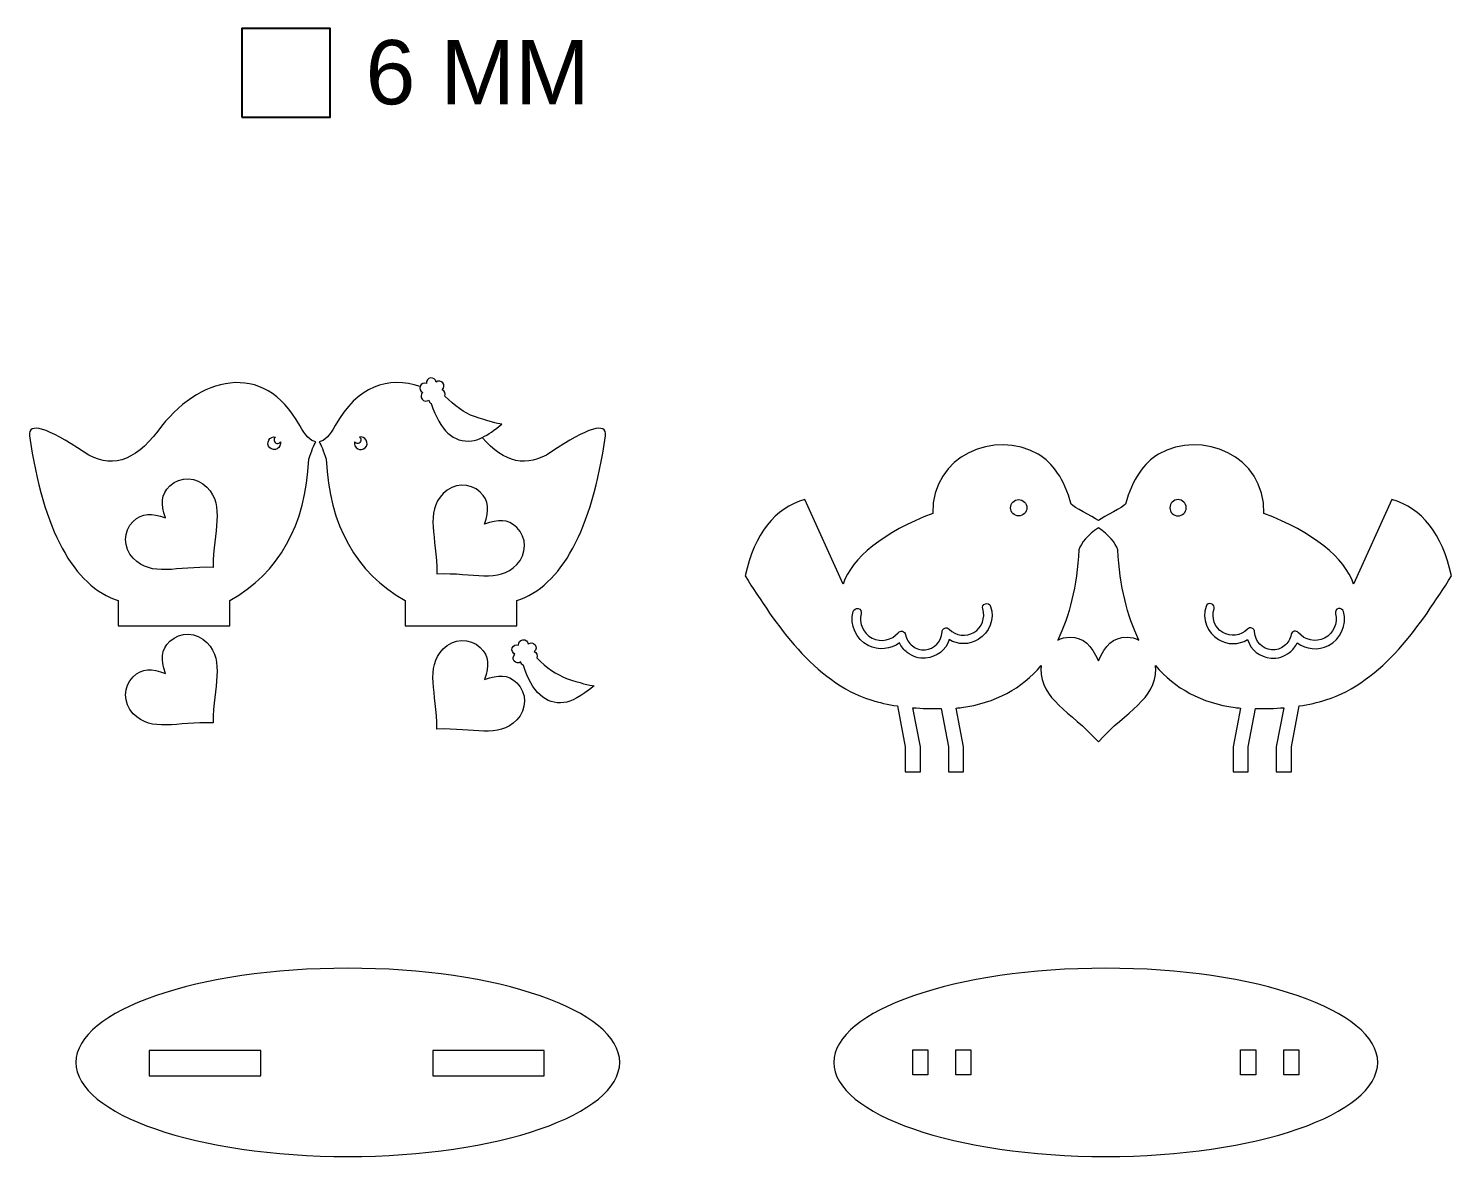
# Model space of a CAD drawing. Header units: millimetres. Extents: x -340 to 338, y -93 to 177.
# Drawn here: x -2.1 to 338.1, y -93 to 176.5 of the extents above; entities that cross this region are included whole.
import ezdxf

# ---------------------------------------------------------------- set-up
doc = ezdxf.new("R2010")
doc.units = ezdxf.units.MM
doc.header["$MEASUREMENT"] = 0
doc.layers.add('Camada 1', color=7, linetype='Continuous')
doc.styles.add('0', font='arial.ttf', dxfattribs={"height": 1})

msp = doc.modelspace()

# ---------------------------------------------------------------- linework, layer by layer
at = {"layer": 'Camada 1', "color": 230}
msp.add_lwpolyline([(48.895, 155.3635), (70.0616, 155.3635), (70.0616, 176.5301), (48.895, 176.5301), (48.895, 155.3635)], close=True, dxfattribs=at)
at = {"layer": 'Camada 1', "color": 230, "lineweight": 9}
for points, knots in [([(46.0243, 39.8012), (46.0243, 39.8012), (46.0243, 33.8012), (46.0243, 33.8012), (46.0243, 33.8012), (46.0243, 33.8012), (19.3851, 33.8012), (19.3851, 33.8012), (19.3851, 33.8012), (19.3851, 33.8012), (19.3851, 39.8012), (19.3851, 39.8012), (19.3851, 39.8012), (8.5927, 43.3861), (1.5033, 56.5147), (-1.8833, 79.187), (-1.8833, 79.187), (-2.092, 82.5624), (2.2762, 81.2495), (11.2215, 75.2484), (11.2215, 75.2484), (17.3425, 71.2051), (23.2146, 72.8998), (28.8378, 80.3328), (28.8378, 80.3328), (38.3421, 93.408), (54.2178, 97.4291), (62.7437, 81.6416), (62.7437, 81.6416), (64.0412, 79.239), (65.3189, 77.9434), (66.5766, 77.7549), (66.5766, 77.7549), (66.1385, 76.9668), (65.5895, 75.5822), (64.9296, 73.6014), (64.9296, 73.6014), (64.1515, 57.7682), (57.8497, 46.5015), (46.0243, 39.8012)], [0, 0, 0, 0, 0.09090909, 0.09090909, 0.09090909, 0.09090909, 0.18181818, 0.18181818, 0.18181818, 0.18181818, 0.27272727, 0.27272727, 0.27272727, 0.27272727, 0.36363636, 0.36363636, 0.36363636, 0.36363636, 0.45454545, 0.45454545, 0.45454545, 0.45454545, 0.54545455, 0.54545455, 0.54545455, 0.54545455, 0.63636364, 0.63636364, 0.63636364, 0.63636364, 0.72727273, 0.72727273, 0.72727273, 0.72727273, 0.81818182, 0.81818182, 0.81818182, 0.81818182, 1, 1, 1, 1]), ([(96.7963, 90.1994), (97.3822, 89.9512), (97.6625, 89.2778), (97.4219, 88.6863), (97.4219, 88.6863), (99.7482, 86.3401), (102.1086, 84.7018), (104.5028, 83.7716), (104.5028, 83.7716), (107.7728, 82.7044), (109.9676, 82.1114), (111.087, 81.9927), (111.087, 81.9927), (109.2993, 80.5275), (107.7352, 79.4633), (106.3944, 78.8002), (106.3944, 78.8002), (111.6418, 72.6834), (117.103, 71.4995), (122.7783, 75.2484), (122.7783, 75.2484), (131.7236, 81.2495), (136.0918, 82.5624), (135.8831, 79.187), (135.8831, 79.187), (132.4965, 56.5147), (125.4071, 43.3861), (114.6147, 39.8012), (114.6147, 39.8012), (114.6147, 39.8012), (114.6147, 33.8012), (114.6147, 33.8012), (114.6147, 33.8012), (114.6147, 33.8012), (87.9755, 33.8012), (87.9755, 33.8012), (87.9755, 33.8012), (87.9755, 33.8012), (87.9755, 39.8012), (87.9755, 39.8012), (87.9755, 39.8012), (76.1501, 46.5015), (69.8483, 57.7682), (69.0702, 73.6014), (69.0702, 73.6014), (68.4103, 75.5822), (67.8613, 76.9668), (67.4232, 77.7549), (67.4232, 77.7549), (68.6809, 77.9434), (69.9586, 79.239), (71.2561, 81.6416), (71.2561, 81.6416), (76.3597, 91.0919), (84.0968, 93.4445), (91.5245, 91.006), (91.5245, 91.006), (91.5319, 91.0281), (91.5401, 91.05), (91.549, 91.0719), (91.549, 91.0719), (91.7893, 91.6635), (92.4597, 91.9508), (93.0527, 91.7201), (93.0527, 91.7201), (92.9747, 92.3517), (93.4178, 92.9311), (94.0503, 93.0187), (94.0503, 93.0187), (94.6827, 93.1064), (95.2667, 92.6694), (95.3636, 92.0404), (95.3636, 92.0404), (95.8715, 92.4237), (96.5947, 92.3297), (96.987, 91.8258), (96.987, 91.8258), (97.3791, 91.322), (97.2926, 90.5976), (96.7963, 90.1994)], [0, 0, 0, 0, 0.04761905, 0.04761905, 0.04761905, 0.04761905, 0.0952381, 0.0952381, 0.0952381, 0.0952381, 0.14285714, 0.14285714, 0.14285714, 0.14285714, 0.19047619, 0.19047619, 0.19047619, 0.19047619, 0.23809524, 0.23809524, 0.23809524, 0.23809524, 0.28571429, 0.28571429, 0.28571429, 0.28571429, 0.33333333, 0.33333333, 0.33333333, 0.33333333, 0.38095238, 0.38095238, 0.38095238, 0.38095238, 0.42857143, 0.42857143, 0.42857143, 0.42857143, 0.47619048, 0.47619048, 0.47619048, 0.47619048, 0.52380952, 0.52380952, 0.52380952, 0.52380952, 0.57142857, 0.57142857, 0.57142857, 0.57142857, 0.61904762, 0.61904762, 0.61904762, 0.61904762, 0.66666667, 0.66666667, 0.66666667, 0.66666667, 0.71428571, 0.71428571, 0.71428571, 0.71428571, 0.76190476, 0.76190476, 0.76190476, 0.76190476, 0.80952381, 0.80952381, 0.80952381, 0.80952381, 0.85714286, 0.85714286, 0.85714286, 0.85714286, 0.9047619, 0.9047619, 0.9047619, 0.9047619, 1, 1, 1, 1]), ([(55.5933, 76.3495), (56.0688, 75.874), (56.8019, 75.7711), (57.3899, 76.0974), (57.3899, 76.0974), (57.978, 76.4236), (58.2786, 77.1), (58.1268, 77.7552), (58.1268, 77.7552), (57.95, 77.4639), (57.6116, 77.3121), (57.2765, 77.3737), (57.2765, 77.3737), (56.9413, 77.4353), (56.6791, 77.6976), (56.6175, 78.0327), (56.6175, 78.0327), (56.5558, 78.3679), (56.7077, 78.7063), (56.9989, 78.883), (56.9989, 78.883), (56.3438, 79.0348), (55.6674, 78.7342), (55.3411, 78.1461), (55.3411, 78.1461), (55.0149, 77.5581), (55.1177, 76.825), (55.5933, 76.3495)], [0, 0, 0, 0, 0.125, 0.125, 0.125, 0.125, 0.25, 0.25, 0.25, 0.25, 0.375, 0.375, 0.375, 0.375, 0.5, 0.5, 0.5, 0.5, 0.625, 0.625, 0.625, 0.625, 0.75, 0.75, 0.75, 0.75, 1, 1, 1, 1])]:
    msp.add_open_spline(points, degree=3, knots=knots, dxfattribs=at)
at = {"layer": 'Camada 1', "color": 240, "lineweight": 9}
for points in [[(91.5245, 91.006), (91.3298, 90.431), (91.6104, 89.7977), (92.1748, 89.5586), (92.1748, 89.5586), (91.6785, 89.1605), (91.592, 88.4361), (91.9841, 87.9323), (91.9841, 87.9323), (92.3764, 87.4283), (93.0996, 87.3344), (93.6075, 87.7177), (93.6075, 87.7177), (93.664, 87.3498), (93.8873, 87.0477), (94.1894, 86.8777), (94.1894, 86.8777), (96.2933, 80.4345), (99.5211, 77.4731), (103.8727, 77.9941), (103.8727, 77.9941), (104.6002, 78.0599), (105.4409, 78.3286), (106.3944, 78.8002)], [(30.6597, 59.5528), (27.3433, 60.7887), (25.1355, 60.8761), (22.9368, 58.7539), (22.9368, 58.7539), (20.5093, 56.411), (20.5257, 52.4515), (22.9733, 49.9156), (22.9733, 49.9156), (27.4073, 45.3217), (33.232, 48.0873), (42.0634, 47.7377), (42.0634, 47.7377), (42.0269, 56.576), (44.9971, 62.299), (40.5631, 66.893), (40.5631, 66.893), (38.1155, 69.4289), (34.1591, 69.5855), (31.7316, 67.2426), (31.7316, 67.2426), (29.5329, 65.1204), (29.542, 62.9109), (30.6597, 59.5528)], [(106.9406, 58.0552), (110.257, 59.2911), (112.4648, 59.3785), (114.6635, 57.2563), (114.6635, 57.2563), (117.091, 54.9134), (117.0746, 50.9539), (114.627, 48.418), (114.627, 48.418), (110.193, 43.8241), (104.3683, 46.5897), (95.5369, 46.2401), (95.5369, 46.2401), (95.5734, 55.0784), (92.6032, 60.8014), (97.0372, 65.3954), (97.0372, 65.3954), (99.4848, 67.9313), (103.4412, 68.0879), (105.8687, 65.745), (105.8687, 65.745), (108.0674, 63.6228), (108.0583, 61.4133), (106.9406, 58.0552)]]:
    msp.add_open_spline(points, degree=3, knots=[0, 0, 0, 0, 0.14285714, 0.14285714, 0.14285714, 0.14285714, 0.28571429, 0.28571429, 0.28571429, 0.28571429, 0.42857143, 0.42857143, 0.42857143, 0.42857143, 0.57142857, 0.57142857, 0.57142857, 0.57142857, 0.71428571, 0.71428571, 0.71428571, 0.71428571, 1, 1, 1, 1], dxfattribs=at)
at = {"layer": 'Camada 1', "color": 250, "lineweight": 9}
for points, knots in [([(78.4065, 76.3495), (77.931, 75.874), (77.1979, 75.7711), (76.6099, 76.0974), (76.6099, 76.0974), (76.0218, 76.4236), (75.7212, 77.1), (75.873, 77.7552), (75.873, 77.7552), (76.0498, 77.4639), (76.3882, 77.3121), (76.7233, 77.3737), (76.7233, 77.3737), (77.0585, 77.4353), (77.3207, 77.6976), (77.3823, 78.0327), (77.3823, 78.0327), (77.444, 78.3679), (77.2921, 78.7063), (77.0009, 78.883), (77.0009, 78.883), (77.656, 79.0348), (78.3324, 78.7342), (78.6587, 78.1461), (78.6587, 78.1461), (78.9849, 77.5581), (78.8821, 76.825), (78.4065, 76.3495)], [0, 0, 0, 0, 0.125, 0.125, 0.125, 0.125, 0.25, 0.25, 0.25, 0.25, 0.375, 0.375, 0.375, 0.375, 0.5, 0.5, 0.5, 0.5, 0.625, 0.625, 0.625, 0.625, 0.75, 0.75, 0.75, 0.75, 1, 1, 1, 1]), ([(126.5251, 21.2094), (124.1309, 22.1396), (121.7705, 23.7779), (119.4442, 26.1241), (119.4442, 26.1241), (119.6848, 26.7156), (119.4045, 27.389), (118.8186, 27.6372), (118.8186, 27.6372), (119.3149, 28.0354), (119.4014, 28.7598), (119.0093, 29.2636), (119.0093, 29.2636), (118.617, 29.7675), (117.8938, 29.8615), (117.3859, 29.4782), (117.3859, 29.4782), (117.289, 30.1072), (116.705, 30.5442), (116.0726, 30.4565), (116.0726, 30.4565), (115.4401, 30.3689), (114.997, 29.7895), (115.075, 29.1579), (115.075, 29.1579), (114.482, 29.3886), (113.8116, 29.1013), (113.5713, 28.5097), (113.5713, 28.5097), (113.3309, 27.918), (113.6111, 27.2447), (114.1971, 26.9964), (114.1971, 26.9964), (113.7008, 26.5983), (113.6143, 25.8739), (114.0064, 25.3701), (114.0064, 25.3701), (114.3987, 24.8661), (115.1219, 24.7722), (115.6298, 25.1555), (115.6298, 25.1555), (115.6863, 24.7876), (115.9096, 24.4855), (116.2117, 24.3155), (116.2117, 24.3155), (118.3156, 17.8723), (121.5434, 14.9109), (125.895, 15.4319), (125.895, 15.4319), (127.6454, 15.5902), (130.0501, 16.9231), (133.1093, 19.4305), (133.1093, 19.4305), (131.9899, 19.5492), (129.7951, 20.1422), (126.5251, 21.2094)], [0, 0, 0, 0, 0.06666667, 0.06666667, 0.06666667, 0.06666667, 0.13333333, 0.13333333, 0.13333333, 0.13333333, 0.2, 0.2, 0.2, 0.2, 0.26666667, 0.26666667, 0.26666667, 0.26666667, 0.33333333, 0.33333333, 0.33333333, 0.33333333, 0.4, 0.4, 0.4, 0.4, 0.46666667, 0.46666667, 0.46666667, 0.46666667, 0.53333333, 0.53333333, 0.53333333, 0.53333333, 0.6, 0.6, 0.6, 0.6, 0.66666667, 0.66666667, 0.66666667, 0.66666667, 0.73333333, 0.73333333, 0.73333333, 0.73333333, 0.8, 0.8, 0.8, 0.8, 0.86666667, 0.86666667, 0.86666667, 0.86666667, 1, 1, 1, 1])]:
    msp.add_open_spline(points, degree=3, knots=knots, dxfattribs=at)
at = {"layer": 'Camada 1', "color": 230, "lineweight": 20}
for points, knots in [([(299.806, 4.8711), (299.806, 4.8711), (299.806, -1.1289), (299.806, -1.1289), (299.806, -1.1289), (299.806, -1.1289), (296.1925, -1.1289), (296.1925, -1.1289), (296.1925, -1.1289), (296.1925, -1.1289), (296.1925, 4.8711), (296.1925, 4.8711), (296.1925, 4.8711), (296.1925, 4.8711), (297.987, 14.2156), (297.987, 14.2156), (297.987, 14.2156), (295.8531, 14.0434), (293.5964, 13.9767), (291.2175, 14.0158), (291.2175, 14.0158), (291.2175, 14.0158), (289.4869, 4.8711), (289.4869, 4.8711), (289.4869, 4.8711), (289.4869, 4.8711), (289.4869, -1.1289), (289.4869, -1.1289), (289.4869, -1.1289), (289.4869, -1.1289), (285.8734, -1.1289), (285.8734, -1.1289), (285.8734, -1.1289), (285.8734, -1.1289), (285.8734, 4.8711), (285.8734, 4.8711), (285.8734, 4.8711), (285.8734, 4.8711), (287.6298, 14.1496), (287.6298, 14.1496), (287.6298, 14.1496), (287.2093, 14.1736), (286.7853, 14.2007), (286.3579, 14.2307), (286.3579, 14.2307), (278.28, 15.4242), (271.9372, 18.7754), (267.3295, 24.284), (267.3295, 24.284), (267.3515, 24.0388), (267.3628, 23.7899), (267.3628, 23.5382), (267.3628, 23.5382), (267.3628, 16.011), (260.5088, 13.6262), (253.6548, 6.0991), (253.6548, 6.0991), (246.8008, 13.6262), (239.9468, 16.011), (239.9468, 23.5382), (239.9468, 23.5382), (239.9468, 23.7899), (239.9581, 24.0388), (239.9801, 24.284), (239.9801, 24.284), (235.3724, 18.7754), (229.0296, 15.4242), (220.9517, 14.2307), (220.9517, 14.2307), (220.5243, 14.2007), (220.1003, 14.1736), (219.6798, 14.1496), (219.6798, 14.1496), (219.6798, 14.1496), (221.4362, 4.8711), (221.4362, 4.8711), (221.4362, 4.8711), (221.4362, 4.8711), (221.4362, -1.1289), (221.4362, -1.1289), (221.4362, -1.1289), (221.4362, -1.1289), (217.8227, -1.1289), (217.8227, -1.1289), (217.8227, -1.1289), (217.8227, -1.1289), (217.8227, 4.8711), (217.8227, 4.8711), (217.8227, 4.8711), (217.8227, 4.8711), (216.0921, 14.0158), (216.0921, 14.0158), (216.0921, 14.0158), (213.7132, 13.9767), (211.4565, 14.0434), (209.3226, 14.2156), (209.3226, 14.2156), (209.3226, 14.2156), (211.1171, 4.8711), (211.1171, 4.8711), (211.1171, 4.8711), (211.1171, 4.8711), (211.1171, -1.1289), (211.1171, -1.1289), (211.1171, -1.1289), (211.1171, -1.1289), (207.5036, -1.1289), (207.5036, -1.1289), (207.5036, -1.1289), (207.5036, -1.1289), (207.5036, 4.8711), (207.5036, 4.8711), (207.5036, 4.8711), (207.5036, 4.8711), (205.6282, 14.6378), (205.6282, 14.6378), (205.6282, 14.6378), (203.3543, 14.9795), (201.2405, 15.4595), (199.2873, 16.0779), (199.2873, 16.0779), (185.6075, 20.4087), (176.5236, 34.2315), (169.2255, 45.7162), (169.2255, 45.7162), (171.5054, 55.8339), (176.2679, 61.9193), (183.513, 63.9725), (183.513, 63.9725), (183.513, 63.9725), (192.6413, 43.7318), (192.6413, 43.7318), (192.6413, 43.7318), (194.6908, 50.0809), (202.3636, 56.1662), (214.0724, 60.6651), (214.0724, 60.6651), (213.779, 74.6034), (229.0152, 80.687), (239.2381, 74.7795), (239.2381, 74.7795), (242.8243, 72.7071), (245.5151, 68.891), (247.1587, 62.8189), (247.1587, 62.8189), (247.6943, 62.2195), (252.1804, 59.8979), (253.6548, 58.9678), (253.6548, 58.9678), (255.1292, 59.8979), (259.6153, 62.2195), (260.1509, 62.8189), (260.1509, 62.8189), (261.7945, 68.891), (264.4853, 72.7071), (268.0715, 74.7795), (268.0715, 74.7795), (278.2944, 80.687), (293.5306, 74.6034), (293.2372, 60.6651), (293.2372, 60.6651), (304.946, 56.1662), (312.6188, 50.0809), (314.6683, 43.7318), (314.6683, 43.7318), (314.6683, 43.7318), (323.7966, 63.9725), (323.7966, 63.9725), (323.7966, 63.9725), (331.0417, 61.9193), (335.8042, 55.8339), (338.0841, 45.7162), (338.0841, 45.7162), (330.786, 34.2315), (321.7021, 20.4087), (308.0223, 16.0779), (308.0223, 16.0779), (306.0691, 15.4595), (303.9553, 14.9795), (301.6814, 14.6378), (301.6814, 14.6378), (301.6814, 14.6378), (299.806, 4.8711), (299.806, 4.8711)], [0, 0, 0, 0, 0.0212766, 0.0212766, 0.0212766, 0.0212766, 0.04255319, 0.04255319, 0.04255319, 0.04255319, 0.06382979, 0.06382979, 0.06382979, 0.06382979, 0.08510638, 0.08510638, 0.08510638, 0.08510638, 0.10638298, 0.10638298, 0.10638298, 0.10638298, 0.12765957, 0.12765957, 0.12765957, 0.12765957, 0.14893617, 0.14893617, 0.14893617, 0.14893617, 0.17021277, 0.17021277, 0.17021277, 0.17021277, 0.19148936, 0.19148936, 0.19148936, 0.19148936, 0.21276596, 0.21276596, 0.21276596, 0.21276596, 0.23404255, 0.23404255, 0.23404255, 0.23404255, 0.25531915, 0.25531915, 0.25531915, 0.25531915, 0.27659574, 0.27659574, 0.27659574, 0.27659574, 0.29787234, 0.29787234, 0.29787234, 0.29787234, 0.31914894, 0.31914894, 0.31914894, 0.31914894, 0.34042553, 0.34042553, 0.34042553, 0.34042553, 0.36170213, 0.36170213, 0.36170213, 0.36170213, 0.38297872, 0.38297872, 0.38297872, 0.38297872, 0.40425532, 0.40425532, 0.40425532, 0.40425532, 0.42553191, 0.42553191, 0.42553191, 0.42553191, 0.44680851, 0.44680851, 0.44680851, 0.44680851, 0.46808511, 0.46808511, 0.46808511, 0.46808511, 0.4893617, 0.4893617, 0.4893617, 0.4893617, 0.5106383, 0.5106383, 0.5106383, 0.5106383, 0.53191489, 0.53191489, 0.53191489, 0.53191489, 0.55319149, 0.55319149, 0.55319149, 0.55319149, 0.57446809, 0.57446809, 0.57446809, 0.57446809, 0.59574468, 0.59574468, 0.59574468, 0.59574468, 0.61702128, 0.61702128, 0.61702128, 0.61702128, 0.63829787, 0.63829787, 0.63829787, 0.63829787, 0.65957447, 0.65957447, 0.65957447, 0.65957447, 0.68085106, 0.68085106, 0.68085106, 0.68085106, 0.70212766, 0.70212766, 0.70212766, 0.70212766, 0.72340426, 0.72340426, 0.72340426, 0.72340426, 0.74468085, 0.74468085, 0.74468085, 0.74468085, 0.76595745, 0.76595745, 0.76595745, 0.76595745, 0.78723404, 0.78723404, 0.78723404, 0.78723404, 0.80851064, 0.80851064, 0.80851064, 0.80851064, 0.82978723, 0.82978723, 0.82978723, 0.82978723, 0.85106383, 0.85106383, 0.85106383, 0.85106383, 0.87234043, 0.87234043, 0.87234043, 0.87234043, 0.89361702, 0.89361702, 0.89361702, 0.89361702, 0.91489362, 0.91489362, 0.91489362, 0.91489362, 0.93617021, 0.93617021, 0.93617021, 0.93617021, 0.95744681, 0.95744681, 0.95744681, 0.95744681, 1, 1, 1, 1]), ([(234.6104, 60.037), (235.6881, 60.037), (236.5617, 60.9106), (236.5617, 61.9883), (236.5617, 61.9883), (236.5617, 63.066), (235.6881, 63.9396), (234.6104, 63.9396), (234.6104, 63.9396), (233.5327, 63.9396), (232.6591, 63.066), (232.6591, 61.9883), (232.6591, 61.9883), (232.6591, 60.9106), (233.5327, 60.037), (234.6104, 60.037)], [0, 0, 0, 0, 0.2, 0.2, 0.2, 0.2, 0.4, 0.4, 0.4, 0.4, 0.6, 0.6, 0.6, 0.6, 1, 1, 1, 1]), ([(272.6992, 60.037), (271.6215, 60.037), (270.7479, 60.9106), (270.7479, 61.9883), (270.7479, 61.9883), (270.7479, 63.066), (271.6215, 63.9396), (272.6992, 63.9396), (272.6992, 63.9396), (273.7769, 63.9396), (274.6505, 63.066), (274.6505, 61.9883), (274.6505, 61.9883), (274.6505, 60.9106), (273.7769, 60.037), (272.6992, 60.037)], [0, 0, 0, 0, 0.2, 0.2, 0.2, 0.2, 0.4, 0.4, 0.4, 0.4, 0.6, 0.6, 0.6, 0.6, 1, 1, 1, 1]), ([(258.312, 51.9339), (258.8136, 43.2792), (260.498, 36.0952), (263.365, 30.382), (263.365, 30.382), (262.4955, 30.8207), (261.5279, 31.0654), (260.5088, 31.0654), (260.5088, 31.0654), (257.0817, 31.0654), (255.3683, 29.1836), (253.6548, 25.4201), (253.6548, 25.4201), (251.9413, 29.1836), (250.2279, 31.0654), (246.8008, 31.0654), (246.8008, 31.0654), (245.7817, 31.0654), (244.8141, 30.8207), (243.9446, 30.382), (243.9446, 30.382), (246.8116, 36.0952), (248.496, 43.2792), (248.9976, 51.9339), (248.9976, 51.9339), (249.5707, 53.6683), (251.1231, 55.4354), (253.6548, 57.235), (253.6548, 57.235), (256.1865, 55.4354), (257.7389, 53.6683), (258.312, 51.9339)], [0, 0, 0, 0, 0.11111111, 0.11111111, 0.11111111, 0.11111111, 0.22222222, 0.22222222, 0.22222222, 0.22222222, 0.33333333, 0.33333333, 0.33333333, 0.33333333, 0.44444444, 0.44444444, 0.44444444, 0.44444444, 0.55555556, 0.55555556, 0.55555556, 0.55555556, 0.66666667, 0.66666667, 0.66666667, 0.66666667, 0.77777778, 0.77777778, 0.77777778, 0.77777778, 1, 1, 1, 1]), ([(227.9075, 38.438), (227.7357, 38.9613), (227.1689, 39.2481), (226.6455, 39.0764), (226.6455, 39.0764), (226.1222, 38.9046), (225.8354, 38.3378), (226.0071, 37.8144), (226.0071, 37.8144), (226.7014, 35.6987), (225.8382, 33.3748), (223.9311, 32.2254), (223.9311, 32.2254), (222.0207, 31.0739), (219.5686, 31.3952), (218.0194, 33), (218.0194, 33), (217.7336, 33.296), (217.3213, 33.3866), (216.9377, 33.2375), (216.9377, 33.2375), (216.5541, 33.0883), (216.3112, 32.7431), (216.3003, 32.3317), (216.3003, 32.3317), (216.2409, 30.0728), (214.4807, 28.2266), (212.2272, 28.0597), (212.2272, 28.0597), (211.1362, 27.9788), (210.0636, 28.3033), (209.2003, 28.9751), (209.2003, 28.9751), (208.3368, 29.647), (207.7588, 30.6072), (207.5692, 31.6849), (207.5692, 31.6849), (207.5001, 32.0776), (207.2263, 32.3758), (206.8409, 32.4781), (206.8409, 32.4781), (206.4555, 32.5804), (206.0698, 32.4573), (205.815, 32.1505), (205.815, 32.1505), (204.2978, 30.3238), (201.6885, 29.7894), (199.5752, 30.8724), (199.5752, 30.8724), (197.4538, 31.9597), (196.3698, 34.377), (196.9689, 36.6843), (196.9689, 36.6843), (197.1073, 37.2174), (196.7854, 37.7651), (196.2523, 37.9035), (196.2523, 37.9035), (195.7192, 38.0419), (195.1715, 37.72), (195.0331, 37.1869), (195.0331, 37.1869), (194.1987, 33.9739), (195.7088, 30.6067), (198.663, 29.0926), (198.663, 29.0926), (201.0918, 27.8478), (203.9916, 28.1373), (206.1184, 29.7064), (206.1184, 29.7064), (206.5431, 28.8094), (207.1742, 28.0175), (207.972, 27.3966), (207.972, 27.3966), (209.2265, 26.4205), (210.7896, 25.9477), (212.375, 26.0651), (212.375, 26.0651), (215.0315, 26.2619), (217.2175, 28.0642), (217.9962, 30.4895), (217.9962, 30.4895), (220.104, 29.2373), (222.783, 29.1982), (224.9635, 30.5124), (224.9635, 30.5124), (227.6676, 32.1422), (228.8918, 35.4381), (227.9075, 38.438)], [0, 0, 0, 0, 0.04347826, 0.04347826, 0.04347826, 0.04347826, 0.08695652, 0.08695652, 0.08695652, 0.08695652, 0.13043478, 0.13043478, 0.13043478, 0.13043478, 0.17391304, 0.17391304, 0.17391304, 0.17391304, 0.2173913, 0.2173913, 0.2173913, 0.2173913, 0.26086957, 0.26086957, 0.26086957, 0.26086957, 0.30434783, 0.30434783, 0.30434783, 0.30434783, 0.34782609, 0.34782609, 0.34782609, 0.34782609, 0.39130435, 0.39130435, 0.39130435, 0.39130435, 0.43478261, 0.43478261, 0.43478261, 0.43478261, 0.47826087, 0.47826087, 0.47826087, 0.47826087, 0.52173913, 0.52173913, 0.52173913, 0.52173913, 0.56521739, 0.56521739, 0.56521739, 0.56521739, 0.60869565, 0.60869565, 0.60869565, 0.60869565, 0.65217391, 0.65217391, 0.65217391, 0.65217391, 0.69565217, 0.69565217, 0.69565217, 0.69565217, 0.73913043, 0.73913043, 0.73913043, 0.73913043, 0.7826087, 0.7826087, 0.7826087, 0.7826087, 0.82608696, 0.82608696, 0.82608696, 0.82608696, 0.86956522, 0.86956522, 0.86956522, 0.86956522, 0.91304348, 0.91304348, 0.91304348, 0.91304348, 1, 1, 1, 1]), ([(279.4021, 38.438), (279.5739, 38.9613), (280.1407, 39.2481), (280.6641, 39.0764), (280.6641, 39.0764), (281.1874, 38.9046), (281.4742, 38.3378), (281.3025, 37.8144), (281.3025, 37.8144), (280.6082, 35.6987), (281.4714, 33.3748), (283.3785, 32.2254), (283.3785, 32.2254), (285.2889, 31.0739), (287.741, 31.3952), (289.2902, 33), (289.2902, 33), (289.576, 33.296), (289.9883, 33.3866), (290.3719, 33.2375), (290.3719, 33.2375), (290.7555, 33.0883), (290.9984, 32.7431), (291.0093, 32.3317), (291.0093, 32.3317), (291.0687, 30.0728), (292.8289, 28.2266), (295.0824, 28.0597), (295.0824, 28.0597), (296.1734, 27.9788), (297.246, 28.3033), (298.1093, 28.9751), (298.1093, 28.9751), (298.9728, 29.647), (299.5508, 30.6072), (299.7404, 31.6849), (299.7404, 31.6849), (299.8095, 32.0776), (300.0833, 32.3758), (300.4687, 32.4781), (300.4687, 32.4781), (300.8541, 32.5804), (301.2398, 32.4573), (301.4946, 32.1505), (301.4946, 32.1505), (303.0118, 30.3238), (305.6211, 29.7894), (307.7344, 30.8724), (307.7344, 30.8724), (309.8558, 31.9597), (310.9398, 34.377), (310.3407, 36.6843), (310.3407, 36.6843), (310.2023, 37.2174), (310.5242, 37.7651), (311.0573, 37.9035), (311.0573, 37.9035), (311.5904, 38.0419), (312.1381, 37.72), (312.2765, 37.1869), (312.2765, 37.1869), (313.1109, 33.9739), (311.6008, 30.6067), (308.6466, 29.0926), (308.6466, 29.0926), (306.2178, 27.8478), (303.318, 28.1373), (301.1912, 29.7064), (301.1912, 29.7064), (300.7665, 28.8094), (300.1354, 28.0175), (299.3376, 27.3966), (299.3376, 27.3966), (298.0831, 26.4205), (296.52, 25.9477), (294.9346, 26.0651), (294.9346, 26.0651), (292.2781, 26.2619), (290.0921, 28.0642), (289.3134, 30.4895), (289.3134, 30.4895), (287.2056, 29.2373), (284.5266, 29.1982), (282.3461, 30.5124), (282.3461, 30.5124), (279.642, 32.1422), (278.4178, 35.4381), (279.4021, 38.438)], [0, 0, 0, 0, 0.04347826, 0.04347826, 0.04347826, 0.04347826, 0.08695652, 0.08695652, 0.08695652, 0.08695652, 0.13043478, 0.13043478, 0.13043478, 0.13043478, 0.17391304, 0.17391304, 0.17391304, 0.17391304, 0.2173913, 0.2173913, 0.2173913, 0.2173913, 0.26086957, 0.26086957, 0.26086957, 0.26086957, 0.30434783, 0.30434783, 0.30434783, 0.30434783, 0.34782609, 0.34782609, 0.34782609, 0.34782609, 0.39130435, 0.39130435, 0.39130435, 0.39130435, 0.43478261, 0.43478261, 0.43478261, 0.43478261, 0.47826087, 0.47826087, 0.47826087, 0.47826087, 0.52173913, 0.52173913, 0.52173913, 0.52173913, 0.56521739, 0.56521739, 0.56521739, 0.56521739, 0.60869565, 0.60869565, 0.60869565, 0.60869565, 0.65217391, 0.65217391, 0.65217391, 0.65217391, 0.69565217, 0.69565217, 0.69565217, 0.69565217, 0.73913043, 0.73913043, 0.73913043, 0.73913043, 0.7826087, 0.7826087, 0.7826087, 0.7826087, 0.82608696, 0.82608696, 0.82608696, 0.82608696, 0.86956522, 0.86956522, 0.86956522, 0.86956522, 0.91304348, 0.91304348, 0.91304348, 0.91304348, 1, 1, 1, 1]), ([(74.2453, -48.0298), (110.1438, -48.0298), (139.2453, -58.1034), (139.2453, -70.5298), (139.2453, -70.5298), (139.2453, -82.9562), (110.1438, -93.0298), (74.2453, -93.0298), (74.2453, -93.0298), (38.3468, -93.0298), (9.2453, -82.9562), (9.2453, -70.5298), (9.2453, -70.5298), (9.2453, -58.1034), (38.3468, -48.0298), (74.2453, -48.0298)], [0, 0, 0, 0, 0.2, 0.2, 0.2, 0.2, 0.4, 0.4, 0.4, 0.4, 0.6, 0.6, 0.6, 0.6, 1, 1, 1, 1]), ([(255.432, -48.0298), (291.3305, -48.0298), (320.432, -58.1034), (320.432, -70.5298), (320.432, -70.5298), (320.432, -82.9562), (291.3305, -93.0298), (255.432, -93.0298), (255.432, -93.0298), (219.5335, -93.0298), (190.432, -82.9562), (190.432, -70.5298), (190.432, -70.5298), (190.432, -58.1034), (219.5335, -48.0298), (255.432, -48.0298)], [0, 0, 0, 0, 0.2, 0.2, 0.2, 0.2, 0.4, 0.4, 0.4, 0.4, 0.6, 0.6, 0.6, 0.6, 1, 1, 1, 1]), ([(26.7943, -67.7252), (26.7943, -67.7252), (53.4335, -67.7252), (53.4335, -67.7252), (53.4335, -67.7252), (53.4335, -67.7252), (53.4335, -73.7252), (53.4335, -73.7252), (53.4335, -73.7252), (53.4335, -73.7252), (26.7943, -73.7252), (26.7943, -73.7252), (26.7943, -73.7252), (26.7943, -73.7252), (26.7943, -67.7252), (26.7943, -67.7252)], [0, 0, 0, 0, 0.2, 0.2, 0.2, 0.2, 0.4, 0.4, 0.4, 0.4, 0.6, 0.6, 0.6, 0.6, 1, 1, 1, 1]), ([(94.5381, -67.7252), (94.5381, -67.7252), (121.1773, -67.7252), (121.1773, -67.7252), (121.1773, -67.7252), (121.1773, -67.7252), (121.1773, -73.7252), (121.1773, -73.7252), (121.1773, -73.7252), (121.1773, -73.7252), (94.5381, -73.7252), (94.5381, -73.7252), (94.5381, -73.7252), (94.5381, -73.7252), (94.5381, -67.7252), (94.5381, -67.7252)], [0, 0, 0, 0, 0.2, 0.2, 0.2, 0.2, 0.4, 0.4, 0.4, 0.4, 0.6, 0.6, 0.6, 0.6, 1, 1, 1, 1]), ([(209.2808, -73.5298), (209.2808, -73.5298), (212.8943, -73.5298), (212.8943, -73.5298), (212.8943, -73.5298), (212.8943, -73.5298), (212.8943, -67.5298), (212.8943, -67.5298), (212.8943, -67.5298), (212.8943, -67.5298), (209.2808, -67.5298), (209.2808, -67.5298), (209.2808, -67.5298), (209.2808, -67.5298), (209.2808, -73.5298), (209.2808, -73.5298)], [0, 0, 0, 0, 0.2, 0.2, 0.2, 0.2, 0.4, 0.4, 0.4, 0.4, 0.6, 0.6, 0.6, 0.6, 1, 1, 1, 1]), ([(219.5999, -73.5298), (219.5999, -73.5298), (223.2134, -73.5298), (223.2134, -73.5298), (223.2134, -73.5298), (223.2134, -73.5298), (223.2134, -67.5298), (223.2134, -67.5298), (223.2134, -67.5298), (223.2134, -67.5298), (219.5999, -67.5298), (219.5999, -67.5298), (219.5999, -67.5298), (219.5999, -67.5298), (219.5999, -73.5298), (219.5999, -73.5298)], [0, 0, 0, 0, 0.2, 0.2, 0.2, 0.2, 0.4, 0.4, 0.4, 0.4, 0.6, 0.6, 0.6, 0.6, 1, 1, 1, 1]), ([(287.6506, -73.5298), (287.6506, -73.5298), (291.2641, -73.5298), (291.2641, -73.5298), (291.2641, -73.5298), (291.2641, -73.5298), (291.2641, -67.5298), (291.2641, -67.5298), (291.2641, -67.5298), (291.2641, -67.5298), (287.6506, -67.5298), (287.6506, -67.5298), (287.6506, -67.5298), (287.6506, -67.5298), (287.6506, -73.5298), (287.6506, -73.5298)], [0, 0, 0, 0, 0.2, 0.2, 0.2, 0.2, 0.4, 0.4, 0.4, 0.4, 0.6, 0.6, 0.6, 0.6, 1, 1, 1, 1]), ([(297.9697, -73.5298), (297.9697, -73.5298), (301.5832, -73.5298), (301.5832, -73.5298), (301.5832, -73.5298), (301.5832, -73.5298), (301.5832, -67.5298), (301.5832, -67.5298), (301.5832, -67.5298), (301.5832, -67.5298), (297.9697, -67.5298), (297.9697, -67.5298), (297.9697, -67.5298), (297.9697, -67.5298), (297.9697, -73.5298), (297.9697, -73.5298)], [0, 0, 0, 0, 0.2, 0.2, 0.2, 0.2, 0.4, 0.4, 0.4, 0.4, 0.6, 0.6, 0.6, 0.6, 1, 1, 1, 1])]:
    msp.add_open_spline(points, degree=3, knots=knots, dxfattribs=at)
at = {"layer": 'Camada 1', "color": 250, "lineweight": 20}
for points in [[(22.9733, 12.7875), (27.4073, 8.1936), (33.232, 10.9592), (42.0634, 10.6096), (42.0634, 10.6096), (42.0269, 19.4479), (44.9971, 25.1709), (40.5631, 29.7649), (40.5631, 29.7649), (38.1155, 32.3008), (34.1591, 32.4574), (31.7316, 30.1145), (31.7316, 30.1145), (29.5329, 27.9923), (29.542, 25.7828), (30.6597, 22.4247), (30.6597, 22.4247), (27.3433, 23.6606), (25.1355, 23.748), (22.9368, 21.6258), (22.9368, 21.6258), (20.5093, 19.2829), (20.5257, 15.3234), (22.9733, 12.7875)], [(97.0372, 28.2672), (92.6032, 23.6734), (95.5735, 17.9503), (95.5369, 9.112), (95.5369, 9.112), (104.3684, 9.4617), (110.193, 6.696), (114.627, 11.2899), (114.627, 11.2899), (117.0745, 13.8258), (117.091, 17.7853), (114.6635, 20.1282), (114.6635, 20.1282), (112.4648, 22.2503), (110.2569, 22.1631), (106.9406, 20.9272), (106.9406, 20.9272), (108.0583, 24.2852), (108.0674, 26.4947), (105.8687, 28.6169), (105.8687, 28.6169), (103.4413, 30.9598), (99.4848, 30.8032), (97.0372, 28.2672)]]:
    msp.add_open_spline(points, degree=3, knots=[0, 0, 0, 0, 0.14285714, 0.14285714, 0.14285714, 0.14285714, 0.28571429, 0.28571429, 0.28571429, 0.28571429, 0.42857143, 0.42857143, 0.42857143, 0.42857143, 0.57142857, 0.57142857, 0.57142857, 0.57142857, 0.71428571, 0.71428571, 0.71428571, 0.71428571, 1, 1, 1, 1], dxfattribs=at)

# ---------------------------------------------------------------- texts
at = {"layer": 'Camada 1', "color": 250, "style": '0'}
msp.add_text('6 MM', height=15.3486, dxfattribs=at).set_placement((78.4799, 158.4109))

doc.saveas('drawing.dxf')
